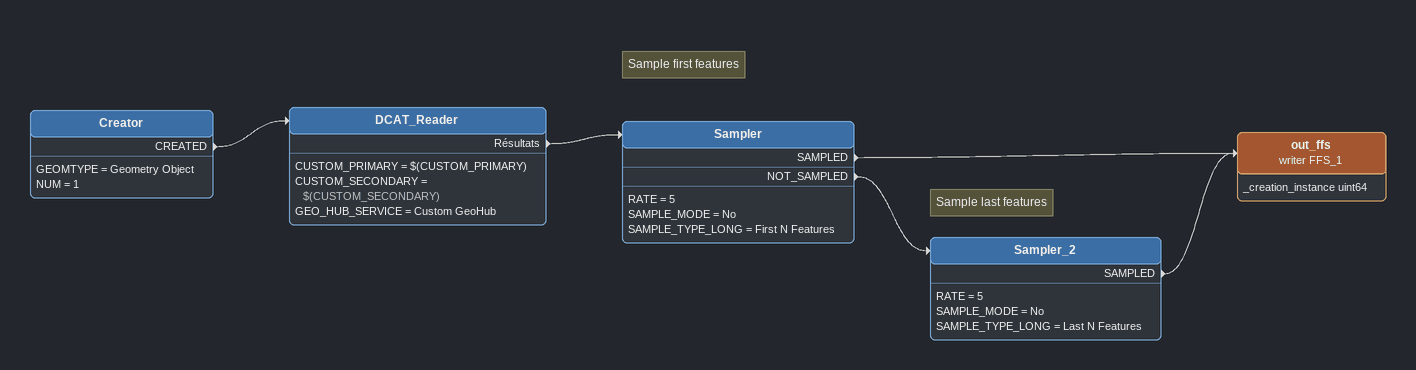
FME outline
Creator
    GEOMTYPE = Geometry Object
    NUM = 1
    CREATED -> DCAT_Reader
DCAT_Reader
    CUSTOM_PRIMARY = $(CUSTOM_PRIMARY)
    CUSTOM_SECONDARY = $(CUSTOM_SECONDARY)
    GEO_HUB_SERVICE = Custom GeoHub
    Résultats -> Sampler
Note: Sample first features
Sampler
    RATE = 5
    SAMPLE_MODE = No
    SAMPLE_TYPE_LONG = First N Features
    SAMPLED -> out_ffs (writer FFS_1)
    NOT_SAMPLED -> Sampler_2
Note: Sample last features
Sampler_2
    RATE = 5
    SAMPLE_MODE = No
    SAMPLE_TYPE_LONG = Last N Features
    SAMPLED -> out_ffs (writer FFS_1)
out_ffs (writer FFS_1)
    attributes: _creation_instance uint64
